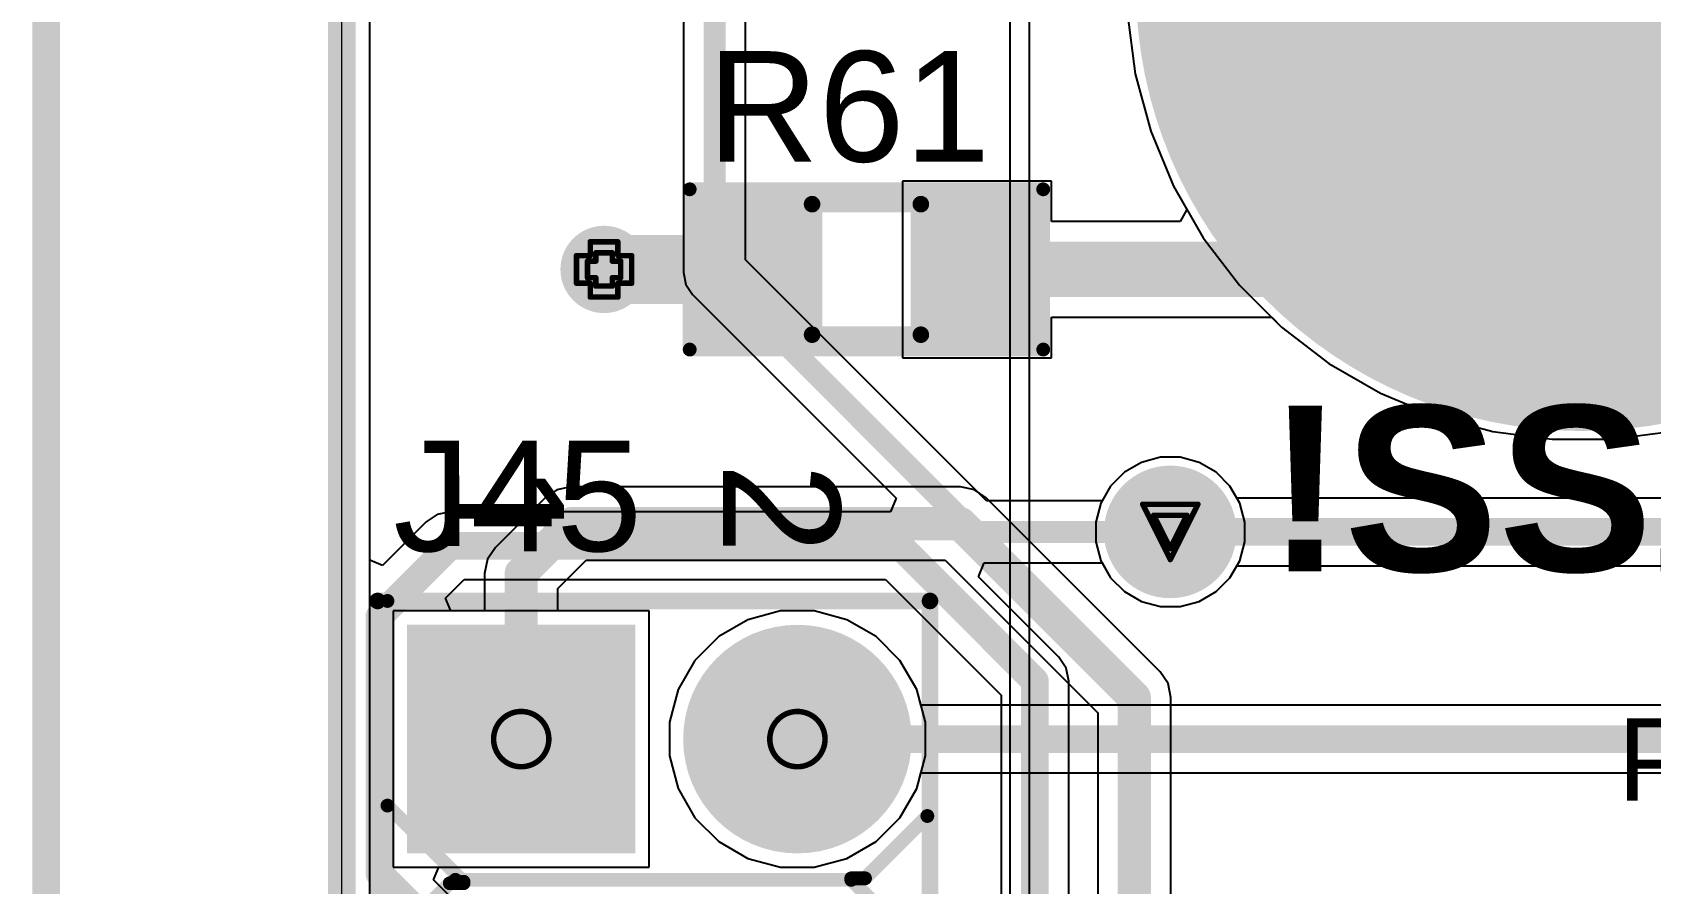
# Model space of a CAD drawing. Header units: inches. Extents: x -0.1 to 17.9, y -0.8 to 4.8.
# Drawn here: x -0.112 to 0.474, y 2.898 to 3.206 of the extents above; entities that cross this region are included whole.
import ezdxf

# ---------------------------------------------------------------- set-up
doc = ezdxf.new("R2010")
doc.units = ezdxf.units.IN
doc.header["$MEASUREMENT"] = 0
for name, color, linetype in [('Board Outline', 216, 'Continuous'), ('Bottom Layer 1', 5, 'Continuous'), ('Bottom Solder', 6, 'Continuous'), ('Dimension', 6, 'Continuous'), ('Drill Drawing', 1, 'Continuous'), ('GND+Signal', 16, 'Continuous'), ('Multi-Layer', 9, 'Continuous'), ('Pad Holes', 156, 'Continuous'), ('PWR+Signal', 76, 'Continuous'), ('Route Tool Path', 56, 'Continuous'), ('Top 3D Body', 56, 'Continuous'), ('Top Layer 1', 1, 'Continuous'), ('Top Overlay', 2, 'Continuous'), ('Top Paste', 8, 'Continuous'), ('Top Solder', 216, 'Continuous'), ('Top Value', 56, 'Continuous'), ('Via Holes', 16, 'Continuous')]:
    doc.layers.add(name, color=color, linetype=linetype)
doc.styles.add('Arial', font='', dxfattribs={"height": 0.2})
doc.styles.add('Arial_Bold', font='', dxfattribs={"height": 0.2})
doc.styles.get('Arial').set_extended_font_data('Arial')
doc.styles.get('Arial_Bold').set_extended_font_data('Arial', bold=True)

# ---------------------------------------------------------------- blocks, each defined once
blk = doc.blocks.new('T____P______TH_1_8___H_________0_92___55')
at = {"layer": 'Bottom Layer 1'}
h = blk.add_hatch(color=5, dxfattribs=at)
edge = h.paths.add_edge_path()
edge.add_arc((0, 0), 0.02, 0, 360)
at = {"layer": 'Bottom Solder'}
h = blk.add_hatch(color=6, dxfattribs=at)
edge = h.paths.add_edge_path()
edge.add_arc((0, 0), 0.024, 0, 360)
at = {"layer": 'GND+Signal'}
h = blk.add_hatch(color=16, dxfattribs=at)
edge = h.paths.add_edge_path()
edge.add_arc((0, 0), 0.02, 0, 360)
at = {"layer": 'Multi-Layer'}
h = blk.add_hatch(color=9, dxfattribs=at)
edge = h.paths.add_edge_path()
edge.add_arc((0, 0), 0.02, 0, 360)
at = {"layer": 'Pad Holes'}
h = blk.add_hatch(color=7, dxfattribs=at)
edge = h.paths.add_edge_path()
edge.add_arc((0, 0), 0.01, 0, 360)
at = {"layer": 'PWR+Signal'}
h = blk.add_hatch(color=76, dxfattribs=at)
edge = h.paths.add_edge_path()
edge.add_arc((0, 0), 0.02, 0, 360)
at = {"layer": 'Top Layer 1'}
h = blk.add_hatch(color=1, dxfattribs=at)
edge = h.paths.add_edge_path()
edge.add_arc((0, 0), 0.02, 0, 360)
at = {"layer": 'Top Solder'}
h = blk.add_hatch(color=216, dxfattribs=at)
edge = h.paths.add_edge_path()
edge.add_arc((0, 0), 0.024, 0, 360)
blk = doc.blocks.new('HDR_2_6_S_________2_54____57')
at = {"layer": 'Bottom Layer 1'}
h = blk.add_hatch(color=5, dxfattribs=at)
edge = h.paths.add_edge_path()
edge.add_arc((-0.25, 0.05), 0.03937, 0, 360)
blk.add_hatch(color=5, dxfattribs=at).paths.add_polyline_path([(-0.28937, -0.01063), (-0.21063, -0.01063), (-0.21063, -0.08937), (-0.28937, -0.08937)])
at = {"layer": 'Bottom Solder'}
h = blk.add_hatch(color=6, dxfattribs=at)
edge = h.paths.add_edge_path()
edge.add_arc((-0.25, 0.05), 0.04137, 0, 360)
blk.add_hatch(color=6, dxfattribs=at).paths.add_polyline_path([(-0.29137, -0.00863), (-0.20863, -0.00863), (-0.20863, -0.09137), (-0.29137, -0.09137)])
at = {"layer": 'GND+Signal'}
h = blk.add_hatch(color=16, dxfattribs=at)
edge = h.paths.add_edge_path()
edge.add_arc((-0.25, 0.05), 0.03937, 0, 360)
blk.add_hatch(color=16, dxfattribs=at).paths.add_polyline_path([(-0.28937, -0.01063), (-0.21063, -0.01063), (-0.21063, -0.08937), (-0.28937, -0.08937)])
at = {"layer": 'Multi-Layer'}
h = blk.add_hatch(color=9, dxfattribs=at)
edge = h.paths.add_edge_path()
edge.add_arc((-0.25, 0.05), 0.03937, 0, 360)
blk.add_hatch(color=9, dxfattribs=at).paths.add_polyline_path([(-0.28937, -0.01063), (-0.21063, -0.01063), (-0.21063, -0.08937), (-0.28937, -0.08937)])
at = {"layer": 'Pad Holes'}
h = blk.add_hatch(color=7, dxfattribs=at)
edge = h.paths.add_edge_path()
edge.add_arc((-0.25, 0.05), 0.02362, 0, 360)
h = blk.add_hatch(color=7, dxfattribs=at)
edge = h.paths.add_edge_path()
edge.add_arc((-0.25, -0.05), 0.02362, 0, 360)
at = {"layer": 'PWR+Signal'}
h = blk.add_hatch(color=76, dxfattribs=at)
edge = h.paths.add_edge_path()
edge.add_arc((-0.25, 0.05), 0.03937, 0, 360)
blk.add_hatch(color=76, dxfattribs=at).paths.add_polyline_path([(-0.28937, -0.01063), (-0.21063, -0.01063), (-0.21063, -0.08937), (-0.28937, -0.08937)])
at = {"layer": 'Top Layer 1'}
h = blk.add_hatch(color=1, dxfattribs=at)
edge = h.paths.add_edge_path()
edge.add_arc((-0.25, 0.05), 0.03937, 0, 360)
blk.add_hatch(color=1, dxfattribs=at).paths.add_polyline_path([(-0.28937, -0.01063), (-0.21063, -0.01063), (-0.21063, -0.08937), (-0.28937, -0.08937)])
at = {"layer": 'Top Solder'}
h = blk.add_hatch(color=216, dxfattribs=at)
edge = h.paths.add_edge_path()
edge.add_arc((-0.25, 0.05), 0.04137, 0, 360)
blk.add_hatch(color=216, dxfattribs=at).paths.add_polyline_path([(-0.29137, -0.00863), (-0.20863, -0.00863), (-0.20863, -0.09137), (-0.29137, -0.09137)])
at = {"layer": 'Top Overlay'}
for points in [[(-0.17803, 0.09842, 0.005, 0.005, 0), (-0.3, 0.09842, 0.005, 0.005, 0)], [(-0.3, -0.09842, 0.005, 0.005, 0), (-0.3, 0.09842, 0.005, 0.005, 0)], [(-0.1996, 0.07448, 0.005, 0.005, 0), (-0.22217, 0.09705, 0.005, 0.005, 0)], [(-0.19906, 0.06949, 0.005, 0.005, 0), (-0.1715, 0.09705, 0.005, 0.005, 0)], [(-0.1996, 0.06949, 0.005, 0.005, 0), (-0.1996, 0.07448, 0.005, 0.005, 0)], [(-0.19906, 0.06949, 0.005, 0.005, 0), (-0.1996, 0.06949, 0.005, 0.005, 0)], [(-0.19906, -0.07382, 0.005, 0.005, 0), (-0.19906, 0.06949, 0.005, 0.005, 0)], [(-0.22593, -0.09843, 0.005, 0.005, 0), (-0.19837, -0.07087, 0.005, 0.005, 0)], [(-0.19783, -0.07087, 0.005, 0.005, 0), (-0.19837, -0.07087, 0.005, 0.005, 0)], [(-0.19783, -0.07586, 0.005, 0.005, 0), (-0.19783, -0.07087, 0.005, 0.005, 0)], [(-0.17527, -0.09843, 0.005, 0.005, 0), (-0.19783, -0.07586, 0.005, 0.005, 0)], [(0.3, -0.09842, 0.005, 0.005, 0), (-0.3, -0.09842, 0.005, 0.005, 0)]]:
    blk.add_lwpolyline(points, format="xyseb", dxfattribs=at)
for points in [[(-0.30125, 0.09842, 0.0025, 0.0025, 1), (-0.29875, 0.09842, 0.0025, 0.0025, 1)], [(-0.30125, 0.09842, 0.0025, 0.0025, 1), (-0.29875, 0.09842, 0.0025, 0.0025, 1)], [(-0.22342, 0.09705, 0.0025, 0.0025, 1), (-0.22092, 0.09705, 0.0025, 0.0025, 1)], [(-0.20085, 0.07448, 0.0025, 0.0025, 1), (-0.19835, 0.07448, 0.0025, 0.0025, 1)], [(-0.20085, 0.07448, 0.0025, 0.0025, 1), (-0.19835, 0.07448, 0.0025, 0.0025, 1)], [(-0.20085, 0.06949, 0.0025, 0.0025, 1), (-0.19835, 0.06949, 0.0025, 0.0025, 1)], [(-0.20085, 0.06949, 0.0025, 0.0025, 1), (-0.19835, 0.06949, 0.0025, 0.0025, 1)], [(-0.20031, 0.06949, 0.0025, 0.0025, 1), (-0.19781, 0.06949, 0.0025, 0.0025, 1)], [(-0.20031, 0.06949, 0.0025, 0.0025, 1), (-0.19781, 0.06949, 0.0025, 0.0025, 1)], [(-0.20031, 0.06949, 0.0025, 0.0025, 1), (-0.19781, 0.06949, 0.0025, 0.0025, 1)], [(-0.19962, -0.07087, 0.0025, 0.0025, 1), (-0.19712, -0.07087, 0.0025, 0.0025, 1)], [(-0.19962, -0.07087, 0.0025, 0.0025, 1), (-0.19712, -0.07087, 0.0025, 0.0025, 1)], [(-0.19908, -0.07087, 0.0025, 0.0025, 1), (-0.19658, -0.07087, 0.0025, 0.0025, 1)], [(-0.19908, -0.07087, 0.0025, 0.0025, 1), (-0.19658, -0.07087, 0.0025, 0.0025, 1)], [(-0.20031, -0.07382, 0.0025, 0.0025, 1), (-0.19781, -0.07382, 0.0025, 0.0025, 1)], [(-0.19908, -0.07586, 0.0025, 0.0025, 1), (-0.19658, -0.07586, 0.0025, 0.0025, 1)], [(-0.19908, -0.07586, 0.0025, 0.0025, 1), (-0.19658, -0.07586, 0.0025, 0.0025, 1)], [(-0.30125, -0.09842, 0.0025, 0.0025, 1), (-0.29875, -0.09842, 0.0025, 0.0025, 1)], [(-0.30125, -0.09842, 0.0025, 0.0025, 1), (-0.29875, -0.09842, 0.0025, 0.0025, 1)], [(-0.22718, -0.09843, 0.0025, 0.0025, 1), (-0.22468, -0.09843, 0.0025, 0.0025, 1)]]:
    blk.add_lwpolyline(points, format="xyseb", close=True, dxfattribs=at)
blk = doc.blocks.new('R___0805_104')
at = {"layer": 'Top Layer 1'}
for points in [[(-0.06, 0.025), (-0.02, 0.025), (-0.02, -0.025), (-0.06, -0.025)], [(0.02, 0.025), (0.06, 0.025), (0.06, -0.025), (0.02, -0.025)]]:
    blk.add_hatch(color=1, dxfattribs=at).paths.add_polyline_path(points)
at = {"layer": 'Top Paste'}
for points in [[(-0.06, 0.025), (-0.02, 0.025), (-0.02, -0.025), (-0.06, -0.025)], [(0.02, 0.025), (0.06, 0.025), (0.06, -0.025), (0.02, -0.025)]]:
    blk.add_hatch(color=8, dxfattribs=at).paths.add_polyline_path(points)
at = {"layer": 'Top Solder'}
for points in [[(-0.064, 0.029), (-0.016, 0.029), (-0.016, -0.029), (-0.064, -0.029)], [(0.016, 0.029), (0.064, 0.029), (0.064, -0.029), (0.016, -0.029)]]:
    blk.add_hatch(color=216, dxfattribs=at).paths.add_polyline_path(points)
at = {"layer": 'Top Overlay'}
for points in [[(-0.064, 0.029, 0.005, 0.005, 0), (0.064, 0.029, 0.005, 0.005, 0)], [(-0.064, -0.029, 0.005, 0.005, 0), (-0.064, 0.029, 0.005, 0.005, 0)], [(0.064, -0.029, 0.005, 0.005, 0), (0.064, 0.029, 0.005, 0.005, 0)], [(-0.064, -0.029, 0.005, 0.005, 0), (0.064, -0.029, 0.005, 0.005, 0)]]:
    blk.add_lwpolyline(points, format="xyseb", dxfattribs=at)
for points in [[(-0.06525, 0.029, 0.0025, 0.0025, 1), (-0.06275, 0.029, 0.0025, 0.0025, 1)], [(-0.06525, 0.029, 0.0025, 0.0025, 1), (-0.06275, 0.029, 0.0025, 0.0025, 1)], [(0.06275, 0.029, 0.0025, 0.0025, 1), (0.06525, 0.029, 0.0025, 0.0025, 1)], [(0.06275, 0.029, 0.0025, 0.0025, 1), (0.06525, 0.029, 0.0025, 0.0025, 1)], [(-0.06525, -0.029, 0.0025, 0.0025, 1), (-0.06275, -0.029, 0.0025, 0.0025, 1)], [(-0.06525, -0.029, 0.0025, 0.0025, 1), (-0.06275, -0.029, 0.0025, 0.0025, 1)], [(0.06275, -0.029, 0.0025, 0.0025, 1), (0.06525, -0.029, 0.0025, 0.0025, 1)], [(0.06275, -0.029, 0.0025, 0.0025, 1), (0.06525, -0.029, 0.0025, 0.0025, 1)]]:
    blk.add_lwpolyline(points, format="xyseb", close=True, dxfattribs=at)
blk = doc.blocks.new('M4_M________H____108')
at = {"layer": 'Bottom Layer 1'}
h = blk.add_hatch(color=5, dxfattribs=at)
edge = h.paths.add_edge_path()
edge.add_arc((-5.6346, 3.001), 0.15748, 0, 360)
at = {"layer": 'Bottom Solder'}
h = blk.add_hatch(color=6, dxfattribs=at)
edge = h.paths.add_edge_path()
edge.add_arc((-5.6346, 3.001), 0.16148, 0, 360)
at = {"layer": 'GND+Signal'}
h = blk.add_hatch(color=16, dxfattribs=at)
edge = h.paths.add_edge_path()
edge.add_arc((-5.6346, 3.001), 0.15748, 0, 360)
at = {"layer": 'Multi-Layer'}
h = blk.add_hatch(color=9, dxfattribs=at)
edge = h.paths.add_edge_path()
edge.add_arc((-5.6346, 3.001), 0.15748, 0, 360)
at = {"layer": 'Pad Holes'}
h = blk.add_hatch(color=7, dxfattribs=at)
edge = h.paths.add_edge_path()
edge.add_arc((-5.6346, 3.001), 0.08858, 0, 360)
at = {"layer": 'PWR+Signal'}
h = blk.add_hatch(color=76, dxfattribs=at)
edge = h.paths.add_edge_path()
edge.add_arc((-5.6346, 3.001), 0.15748, 0, 360)
at = {"layer": 'Top Layer 1'}
h = blk.add_hatch(color=1, dxfattribs=at)
edge = h.paths.add_edge_path()
edge.add_arc((-5.6346, 3.001), 0.15748, 0, 360)
at = {"layer": 'Top Solder'}
h = blk.add_hatch(color=216, dxfattribs=at)
edge = h.paths.add_edge_path()
edge.add_arc((-5.6346, 3.001), 0.16148, 0, 360)

msp = doc.modelspace()

# ---------------------------------------------------------------- hatches: boundary and pattern name
at = {"layer": 'Bottom Layer 1'}
h = msp.add_hatch(color=5, dxfattribs=at)
edge = h.paths.add_edge_path()
edge.add_arc((0.095, 3.12), 0.01181, 0, 360)
at = {"layer": 'Bottom Solder'}
h = msp.add_hatch(color=6, dxfattribs=at)
edge = h.paths.add_edge_path()
edge.add_arc((0.095, 3.12), 0.01581, 0, 360)
at = {"layer": 'GND+Signal'}
h = msp.add_hatch(color=16, dxfattribs=at)
edge = h.paths.add_edge_path()
edge.add_arc((0.095, 3.12), 0.01181, 0, 360)
at = {"layer": 'Pad Holes'}
h = msp.add_hatch(color=7, dxfattribs=at)
edge = h.paths.add_edge_path()
edge.add_arc((0.17031, 3.14362), 0.0015, 0, 360)
h = msp.add_hatch(color=7, dxfattribs=at)
edge = h.paths.add_edge_path()
edge.add_arc((0.20969, 3.14362), 0.0015, 0, 360)
h = msp.add_hatch(color=7, dxfattribs=at)
edge = h.paths.add_edge_path()
edge.add_arc((0.17031, 3.09638), 0.0015, 0, 360)
h = msp.add_hatch(color=7, dxfattribs=at)
edge = h.paths.add_edge_path()
edge.add_arc((0.20969, 3.09638), 0.0015, 0, 360)
h = msp.add_hatch(color=7, dxfattribs=at)
edge = h.paths.add_edge_path()
edge.add_arc((0.013, 3), 0.0015, 0, 360)
h = msp.add_hatch(color=7, dxfattribs=at)
edge = h.paths.add_edge_path()
edge.add_arc((0.013, 3), 0.0015, 0, 360)
h = msp.add_hatch(color=7, dxfattribs=at)
edge = h.paths.add_edge_path()
edge.add_arc((0.213, 3), 0.0015, 0, 360)
h = msp.add_hatch(color=7, dxfattribs=at)
edge = h.paths.add_edge_path()
edge.add_arc((0.213, 3), 0.0015, 0, 360)
at = {"layer": 'PWR+Signal'}
h = msp.add_hatch(color=76, dxfattribs=at)
edge = h.paths.add_edge_path()
edge.add_arc((0.095, 3.12), 0.01181, 0, 360)
at = {"layer": 'Top 3D Body'}
h = msp.add_hatch(color=56, dxfattribs=at)
edge = h.paths.add_edge_path()
edge.add_arc((0.17031, 3.14362), 0.0015, 0, 360)
h = msp.add_hatch(color=56, dxfattribs=at)
edge = h.paths.add_edge_path()
edge.add_arc((0.20969, 3.14362), 0.0015, 0, 360)
h = msp.add_hatch(color=56, dxfattribs=at)
edge = h.paths.add_edge_path()
edge.add_arc((0.17031, 3.09638), 0.0015, 0, 360)
h = msp.add_hatch(color=56, dxfattribs=at)
edge = h.paths.add_edge_path()
edge.add_arc((0.20969, 3.09638), 0.0015, 0, 360)
h = msp.add_hatch(color=56, dxfattribs=at)
edge = h.paths.add_edge_path()
edge.add_arc((0.013, 3), 0.0015, 0, 360)
h = msp.add_hatch(color=56, dxfattribs=at)
edge = h.paths.add_edge_path()
edge.add_arc((0.013, 3), 0.0015, 0, 360)
h = msp.add_hatch(color=56, dxfattribs=at)
edge = h.paths.add_edge_path()
edge.add_arc((0.213, 3), 0.0015, 0, 360)
h = msp.add_hatch(color=56, dxfattribs=at)
edge = h.paths.add_edge_path()
edge.add_arc((0.213, 3), 0.0015, 0, 360)
at = {"layer": 'Top Layer 1'}
h = msp.add_hatch(color=1, dxfattribs=at)
edge = h.paths.add_edge_path()
edge.add_arc((0.095, 3.12), 0.01181, 0, 360)
at = {"layer": 'Top Solder'}
h = msp.add_hatch(color=216, dxfattribs=at)
edge = h.paths.add_edge_path()
edge.add_arc((0.095, 3.12), 0.01581, 0, 360)
at = {"layer": 'Via Holes'}
h = msp.add_hatch(color=7, dxfattribs=at)
edge = h.paths.add_edge_path()
edge.add_arc((0.095, 3.12), 0.00591, 0, 360)

# ---------------------------------------------------------------- linework, layer by layer
at = {"layer": 'Board Outline'}
msp.add_lwpolyline([(0, 0, 0.01, 0.01, 0), (0, 4.15, 0.01, 0.01, 0)], format="xyseb", dxfattribs=at)
at = {"layer": 'Bottom Layer 1'}
for p, q in [((0.0102, 0.0102), (0.0102, 4.1398)), ((0.28452, 3.21222), (0.28733, 3.19084)), ((0.28733, 3.19084), (0.29292, 3.17002)), ((0.29292, 3.17002), (0.30117, 3.1501)), ((0.30117, 3.1501), (0.31195, 3.13142)), ((0.31195, 3.13142), (0.32507, 3.11432)), ((0.32507, 3.11432), (0.34032, 3.09907)), ((0.34032, 3.09907), (0.35742, 3.08595)), ((0.35742, 3.08595), (0.3761, 3.07517)), ((0.3761, 3.07517), (0.39602, 3.06691)), ((0.39602, 3.06691), (0.41684, 3.06133)), ((0.41684, 3.06133), (0.43822, 3.05852)), ((0.45978, 3.05852), (0.48116, 3.06133)), ((0.43822, 3.05852), (0.45978, 3.05852)), ((0.28958, 3.05016), (0.28342, 3.04661)), ((0.29645, 3.052), (0.28958, 3.05016)), ((0.30356, 3.052), (0.29645, 3.052)), ((0.31042, 3.05016), (0.30356, 3.052)), ((0.31658, 3.04661), (0.31042, 3.05016)), ((0.2784, 3.04158), (0.27484, 3.03542)), ((0.28342, 3.04661), (0.2784, 3.04158)), ((0.32161, 3.04158), (0.31658, 3.04661)), ((0.32516, 3.03542), (0.32161, 3.04158)), ((0.27484, 3.03542), (0.273, 3.02855)), ((0.327, 3.02855), (0.32516, 3.03542)), ((0.273, 3.02855), (0.273, 3.02145)), ((0.327, 3.02145), (0.327, 3.02855)), ((0.273, 3.02145), (0.27484, 3.01458)), ((0.32516, 3.01458), (0.327, 3.02145)), ((0.27484, 3.01458), (0.2784, 3.00842)), ((0.32161, 3.00842), (0.32516, 3.01458)), ((0.2784, 3.00842), (0.28342, 3.00339)), ((0.31658, 3.00339), (0.32161, 3.00842)), ((0.28342, 3.00339), (0.28958, 2.99984)), ((0.31042, 2.99984), (0.31658, 3.00339)), ((0.11137, 2.99637), (0.01863, 2.99637)), ((0.01863, 2.99637), (0.01863, 2.90363)), ((0.11137, 2.90363), (0.11137, 2.99637)), ((0.1589, 2.99637), (0.1471, 2.99321)), ((0.17111, 2.99637), (0.1589, 2.99637)), ((0.1829, 2.99321), (0.17111, 2.99637)), ((0.28958, 2.99984), (0.29645, 2.998)), ((0.29645, 2.998), (0.30356, 2.998)), ((0.30356, 2.998), (0.31042, 2.99984)), ((0.1471, 2.99321), (0.13653, 2.98711)), ((0.19347, 2.98711), (0.1829, 2.99321)), ((0.13653, 2.98711), (0.1279, 2.97847)), ((0.20211, 2.97847), (0.19347, 2.98711)), ((0.1279, 2.97847), (0.12179, 2.9679)), ((0.20821, 2.9679), (0.20211, 2.97847)), ((0.12179, 2.9679), (0.11863, 2.9561)), ((0.20973, 2.96224), (0.20821, 2.9679)), ((0.519, 2.96224), (0.20973, 2.96224)), ((0.11863, 2.9561), (0.11863, 2.9439)), ((0.11863, 2.9439), (0.12179, 2.9321)), ((0.20821, 2.9321), (0.20973, 2.93776)), ((0.20973, 2.93776), (0.51393, 2.93776)), ((0.12179, 2.9321), (0.1279, 2.92153)), ((0.20211, 2.92153), (0.20821, 2.9321)), ((0.1279, 2.92153), (0.13653, 2.91289)), ((0.19347, 2.91289), (0.20211, 2.92153)), ((0.13653, 2.91289), (0.1471, 2.90679)), ((0.1829, 2.90679), (0.19347, 2.91289)), ((0.1471, 2.90679), (0.1589, 2.90363)), ((0.17111, 2.90363), (0.1829, 2.90679)), ((0.01863, 2.90363), (0.11137, 2.90363)), ((0.1589, 2.90363), (0.17111, 2.90363))]:
    msp.add_line(p, q, dxfattribs=at)
msp.add_lwpolyline([(0.165, 2.95, 0.01, 0.01, 0), (0.519, 2.95, 0.01, 0.01, 0)], format="xyseb", dxfattribs=at)
msp.add_lwpolyline([(0.1625, 2.95, 0.005, 0.005, 1), (0.1675, 2.95, 0.005, 0.005, 1)], format="xyseb", close=True, dxfattribs=at)
at = {"layer": 'Dimension'}
msp.add_lwpolyline([(-0.107, 2.36491, 0.01, 0.01, 0), (-0.107, 4.15, 0.01, 0.01, 0)], format="xyseb", dxfattribs=at)
at = {"layer": 'Drill Drawing'}
for points in [[(0.09, 3.125, 0.002, 0.002, 0), (0.09, 3.13, 0.002, 0.002, 0)], [(0.09, 3.13, 0.002, 0.002, 0), (0.1, 3.13, 0.002, 0.002, 0)], [(0.1, 3.125, 0.002, 0.002, 0), (0.1, 3.13, 0.002, 0.002, 0)], [(0.085, 3.115, 0.002, 0.002, 0), (0.085, 3.125, 0.002, 0.002, 0)], [(0.085, 3.125, 0.002, 0.002, 0), (0.09, 3.125, 0.002, 0.002, 0)], [(0.089, 3.117, 0.002, 0.002, 0), (0.089, 3.123, 0.002, 0.002, 0)], [(0.089, 3.123, 0.002, 0.002, 0), (0.092, 3.123, 0.002, 0.002, 0)], [(0.092, 3.123, 0.002, 0.002, 0), (0.092, 3.126, 0.002, 0.002, 0)], [(0.092, 3.126, 0.002, 0.002, 0), (0.098, 3.126, 0.002, 0.002, 0)], [(0.098, 3.123, 0.002, 0.002, 0), (0.098, 3.126, 0.002, 0.002, 0)], [(0.098, 3.123, 0.002, 0.002, 0), (0.101, 3.123, 0.002, 0.002, 0)], [(0.1, 3.125, 0.002, 0.002, 0), (0.105, 3.125, 0.002, 0.002, 0)], [(0.101, 3.117, 0.002, 0.002, 0), (0.101, 3.123, 0.002, 0.002, 0)], [(0.105, 3.115, 0.002, 0.002, 0), (0.105, 3.125, 0.002, 0.002, 0)], [(0.089, 3.117, 0.002, 0.002, 0), (0.092, 3.117, 0.002, 0.002, 0)], [(0.092, 3.114, 0.002, 0.002, 0), (0.092, 3.117, 0.002, 0.002, 0)], [(0.098, 3.117, 0.002, 0.002, 0), (0.101, 3.117, 0.002, 0.002, 0)], [(0.098, 3.114, 0.002, 0.002, 0), (0.098, 3.117, 0.002, 0.002, 0)], [(0.085, 3.115, 0.002, 0.002, 0), (0.09, 3.115, 0.002, 0.002, 0)], [(0.09, 3.11, 0.002, 0.002, 0), (0.09, 3.115, 0.002, 0.002, 0)], [(0.092, 3.114, 0.002, 0.002, 0), (0.098, 3.114, 0.002, 0.002, 0)], [(0.1, 3.115, 0.002, 0.002, 0), (0.105, 3.115, 0.002, 0.002, 0)], [(0.1, 3.11, 0.002, 0.002, 0), (0.1, 3.115, 0.002, 0.002, 0)], [(0.09, 3.11, 0.002, 0.002, 0), (0.1, 3.11, 0.002, 0.002, 0)], [(0.29, 3.035, 0.002, 0.002, 0), (0.31, 3.035, 0.002, 0.002, 0)], [(0.29, 3.035, 0.002, 0.002, 0), (0.3, 3.015, 0.002, 0.002, 0)], [(0.3, 3.015, 0.002, 0.002, 0), (0.31, 3.035, 0.002, 0.002, 0)], [(0.294, 3.031, 0.002, 0.002, 0), (0.306, 3.031, 0.002, 0.002, 0)], [(0.294, 3.031, 0.002, 0.002, 0), (0.3, 3.019, 0.002, 0.002, 0)], [(0.3, 3.019, 0.002, 0.002, 0), (0.306, 3.031, 0.002, 0.002, 0)]]:
    msp.add_lwpolyline(points, format="xyseb", dxfattribs=at)
for points in [[(0.0895, 3.13, 0.001, 0.001, 1), (0.0905, 3.13, 0.001, 0.001, 1)], [(0.0895, 3.13, 0.001, 0.001, 1), (0.0905, 3.13, 0.001, 0.001, 1)], [(0.0995, 3.13, 0.001, 0.001, 1), (0.1005, 3.13, 0.001, 0.001, 1)], [(0.0995, 3.13, 0.001, 0.001, 1), (0.1005, 3.13, 0.001, 0.001, 1)], [(0.0845, 3.125, 0.001, 0.001, 1), (0.0855, 3.125, 0.001, 0.001, 1)], [(0.0845, 3.125, 0.001, 0.001, 1), (0.0855, 3.125, 0.001, 0.001, 1)], [(0.0885, 3.123, 0.001, 0.001, 1), (0.0895, 3.123, 0.001, 0.001, 1)], [(0.0885, 3.123, 0.001, 0.001, 1), (0.0895, 3.123, 0.001, 0.001, 1)], [(0.0895, 3.125, 0.001, 0.001, 1), (0.0905, 3.125, 0.001, 0.001, 1)], [(0.0895, 3.125, 0.001, 0.001, 1), (0.0905, 3.125, 0.001, 0.001, 1)], [(0.0915, 3.126, 0.001, 0.001, 1), (0.0925, 3.126, 0.001, 0.001, 1)], [(0.0915, 3.126, 0.001, 0.001, 1), (0.0925, 3.126, 0.001, 0.001, 1)], [(0.0915, 3.123, 0.001, 0.001, 1), (0.0925, 3.123, 0.001, 0.001, 1)], [(0.0915, 3.123, 0.001, 0.001, 1), (0.0925, 3.123, 0.001, 0.001, 1)], [(0.0975, 3.126, 0.001, 0.001, 1), (0.0985, 3.126, 0.001, 0.001, 1)], [(0.0975, 3.126, 0.001, 0.001, 1), (0.0985, 3.126, 0.001, 0.001, 1)], [(0.0975, 3.123, 0.001, 0.001, 1), (0.0985, 3.123, 0.001, 0.001, 1)], [(0.0975, 3.123, 0.001, 0.001, 1), (0.0985, 3.123, 0.001, 0.001, 1)], [(0.0995, 3.125, 0.001, 0.001, 1), (0.1005, 3.125, 0.001, 0.001, 1)], [(0.0995, 3.125, 0.001, 0.001, 1), (0.1005, 3.125, 0.001, 0.001, 1)], [(0.1005, 3.123, 0.001, 0.001, 1), (0.1015, 3.123, 0.001, 0.001, 1)], [(0.1005, 3.123, 0.001, 0.001, 1), (0.1015, 3.123, 0.001, 0.001, 1)], [(0.1045, 3.125, 0.001, 0.001, 1), (0.1055, 3.125, 0.001, 0.001, 1)], [(0.1045, 3.125, 0.001, 0.001, 1), (0.1055, 3.125, 0.001, 0.001, 1)], [(0.0885, 3.117, 0.001, 0.001, 1), (0.0895, 3.117, 0.001, 0.001, 1)], [(0.0885, 3.117, 0.001, 0.001, 1), (0.0895, 3.117, 0.001, 0.001, 1)], [(0.0915, 3.117, 0.001, 0.001, 1), (0.0925, 3.117, 0.001, 0.001, 1)], [(0.0915, 3.117, 0.001, 0.001, 1), (0.0925, 3.117, 0.001, 0.001, 1)], [(0.0975, 3.117, 0.001, 0.001, 1), (0.0985, 3.117, 0.001, 0.001, 1)], [(0.0975, 3.117, 0.001, 0.001, 1), (0.0985, 3.117, 0.001, 0.001, 1)], [(0.1005, 3.117, 0.001, 0.001, 1), (0.1015, 3.117, 0.001, 0.001, 1)], [(0.1005, 3.117, 0.001, 0.001, 1), (0.1015, 3.117, 0.001, 0.001, 1)], [(0.0845, 3.115, 0.001, 0.001, 1), (0.0855, 3.115, 0.001, 0.001, 1)], [(0.0845, 3.115, 0.001, 0.001, 1), (0.0855, 3.115, 0.001, 0.001, 1)], [(0.0895, 3.115, 0.001, 0.001, 1), (0.0905, 3.115, 0.001, 0.001, 1)], [(0.0895, 3.115, 0.001, 0.001, 1), (0.0905, 3.115, 0.001, 0.001, 1)], [(0.0915, 3.114, 0.001, 0.001, 1), (0.0925, 3.114, 0.001, 0.001, 1)], [(0.0915, 3.114, 0.001, 0.001, 1), (0.0925, 3.114, 0.001, 0.001, 1)], [(0.0975, 3.114, 0.001, 0.001, 1), (0.0985, 3.114, 0.001, 0.001, 1)], [(0.0975, 3.114, 0.001, 0.001, 1), (0.0985, 3.114, 0.001, 0.001, 1)], [(0.0995, 3.115, 0.001, 0.001, 1), (0.1005, 3.115, 0.001, 0.001, 1)], [(0.0995, 3.115, 0.001, 0.001, 1), (0.1005, 3.115, 0.001, 0.001, 1)], [(0.1045, 3.115, 0.001, 0.001, 1), (0.1055, 3.115, 0.001, 0.001, 1)], [(0.1045, 3.115, 0.001, 0.001, 1), (0.1055, 3.115, 0.001, 0.001, 1)], [(0.0895, 3.11, 0.001, 0.001, 1), (0.0905, 3.11, 0.001, 0.001, 1)], [(0.0895, 3.11, 0.001, 0.001, 1), (0.0905, 3.11, 0.001, 0.001, 1)], [(0.0995, 3.11, 0.001, 0.001, 1), (0.1005, 3.11, 0.001, 0.001, 1)], [(0.0995, 3.11, 0.001, 0.001, 1), (0.1005, 3.11, 0.001, 0.001, 1)], [(0.2895, 3.035, 0.001, 0.001, 1), (0.2905, 3.035, 0.001, 0.001, 1)], [(0.2895, 3.035, 0.001, 0.001, 1), (0.2905, 3.035, 0.001, 0.001, 1)], [(0.3095, 3.035, 0.001, 0.001, 1), (0.3105, 3.035, 0.001, 0.001, 1)], [(0.3095, 3.035, 0.001, 0.001, 1), (0.3105, 3.035, 0.001, 0.001, 1)], [(0.2935, 3.031, 0.001, 0.001, 1), (0.2945, 3.031, 0.001, 0.001, 1)], [(0.2935, 3.031, 0.001, 0.001, 1), (0.2945, 3.031, 0.001, 0.001, 1)], [(0.3055, 3.031, 0.001, 0.001, 1), (0.3065, 3.031, 0.001, 0.001, 1)], [(0.3055, 3.031, 0.001, 0.001, 1), (0.3065, 3.031, 0.001, 0.001, 1)], [(0.2995, 3.019, 0.001, 0.001, 1), (0.3005, 3.019, 0.001, 0.001, 1)], [(0.2995, 3.019, 0.001, 0.001, 1), (0.3005, 3.019, 0.001, 0.001, 1)], [(0.2995, 3.015, 0.001, 0.001, 1), (0.3005, 3.015, 0.001, 0.001, 1)], [(0.2995, 3.015, 0.001, 0.001, 1), (0.3005, 3.015, 0.001, 0.001, 1)], [(0.075, 2.95, 0.002, 0.002, 1), (0.055, 2.95, 0.002, 0.002, 1)], [(0.175, 2.95, 0.002, 0.002, 1), (0.155, 2.95, 0.002, 0.002, 1)], [(0.0545, 2.95, 0.001, 0.001, 1), (0.0555, 2.95, 0.001, 0.001, 1)], [(0.0745, 2.95, 0.001, 0.001, 1), (0.0755, 2.95, 0.001, 0.001, 1)], [(0.1545, 2.95, 0.001, 0.001, 1), (0.1555, 2.95, 0.001, 0.001, 1)], [(0.1745, 2.95, 0.001, 0.001, 1), (0.1755, 2.95, 0.001, 0.001, 1)]]:
    msp.add_lwpolyline(points, format="xyseb", close=True, dxfattribs=at)
at = {"layer": 'GND+Signal'}
for p, q in [((0.0102, 3.01474), (0.0102, 4.1398)), ((0.12379, 3.22592), (0.12379, 3.11887)), ((0.14622, 3.12351), (0.14622, 3.22592)), ((0.28452, 3.21222), (0.28733, 3.19084)), ((0.28733, 3.19084), (0.29292, 3.17002)), ((0.29292, 3.17002), (0.30117, 3.1501)), ((0.30117, 3.1501), (0.31195, 3.13142)), ((0.31195, 3.13142), (0.32507, 3.11432)), ((0.23352, 3.03622), (0.14622, 3.12351)), ((0.12379, 3.11887), (0.12379, 3.11887)), ((0.12379, 3.11887), (0.12464, 3.11458)), ((0.12464, 3.11458), (0.12707, 3.11094)), ((0.32507, 3.11432), (0.34032, 3.09907)), ((0.12707, 3.11094), (0.20077, 3.03724)), ((0.34032, 3.09907), (0.35742, 3.08595)), ((0.35742, 3.08595), (0.3761, 3.07517)), ((0.3761, 3.07517), (0.39602, 3.06691)), ((0.39602, 3.06691), (0.41684, 3.06133)), ((0.41684, 3.06133), (0.43822, 3.05852)), ((0.45978, 3.05852), (0.48116, 3.06133)), ((0.43822, 3.05852), (0.45978, 3.05852)), ((0.28958, 3.05016), (0.28342, 3.04661)), ((0.29645, 3.052), (0.28958, 3.05016)), ((0.30356, 3.052), (0.29645, 3.052)), ((0.31042, 3.05016), (0.30356, 3.052)), ((0.31658, 3.04661), (0.31042, 3.05016)), ((0.2784, 3.04158), (0.2753, 3.03622)), ((0.28342, 3.04661), (0.2784, 3.04158)), ((0.32161, 3.04158), (0.31658, 3.04661)), ((0.32516, 3.03542), (0.32161, 3.04158)), ((0.20077, 3.03724), (0.1987, 3.03224)), ((0.2753, 3.03622), (0.23352, 3.03622)), ((0.327, 3.02855), (0.32516, 3.03542)), ((0.03461, 3.0313), (0.03064, 3.02865)), ((0.03929, 3.03224), (0.03461, 3.0313)), ((0.1987, 3.03224), (0.03929, 3.03224)), ((0.03064, 3.02865), (0.01481, 3.01283)), ((0.327, 3.02145), (0.327, 3.02855)), ((0.32516, 3.01458), (0.327, 3.02145)), ((0.01481, 3.01283), (0.0102, 3.01474)), ((0.23052, 3.00878), (0.23259, 3.01378)), ((0.23259, 3.01378), (0.2753, 3.01378)), ((0.2753, 3.01378), (0.2784, 3.00842)), ((0.32161, 3.00842), (0.32516, 3.01458)), ((0.03758, 3.00099), (0.04436, 3.00776)), ((0.04436, 3.00776), (0.19693, 3.00776)), ((0.19693, 3.00776), (0.23876, 2.96593)), ((0.25965, 2.97965), (0.23052, 3.00878)), ((0.2784, 3.00842), (0.28342, 3.00339)), ((0.31658, 3.00339), (0.32161, 3.00842)), ((0.0395, 2.99637), (0.03758, 3.00099)), ((0.28342, 3.00339), (0.28958, 2.99984)), ((0.31042, 2.99984), (0.31658, 3.00339)), ((0.11137, 2.99637), (0.0395, 2.99637)), ((0.11137, 2.90363), (0.11137, 2.99637)), ((0.1589, 2.99637), (0.1471, 2.99321)), ((0.17111, 2.99637), (0.1589, 2.99637)), ((0.1829, 2.99321), (0.17111, 2.99637)), ((0.28958, 2.99984), (0.29645, 2.998)), ((0.29645, 2.998), (0.30356, 2.998)), ((0.30356, 2.998), (0.31042, 2.99984)), ((0.1471, 2.99321), (0.13653, 2.98711)), ((0.19347, 2.98711), (0.1829, 2.99321)), ((0.13653, 2.98711), (0.1279, 2.97847)), ((0.20211, 2.97847), (0.19347, 2.98711)), ((0.1279, 2.97847), (0.12179, 2.9679)), ((0.20821, 2.9679), (0.20211, 2.97847)), ((0.2623, 2.97568), (0.25965, 2.97965)), ((0.26324, 2.971), (0.2623, 2.97568)), ((0.26324, 2.79737), (0.26324, 2.971)), ((0.12179, 2.9679), (0.11863, 2.9561)), ((0.21137, 2.9561), (0.20821, 2.9679)), ((0.23876, 2.96593), (0.23876, 2.79737)), ((0.11863, 2.9561), (0.11863, 2.9439)), ((0.21137, 2.9439), (0.21137, 2.9561)), ((0.11863, 2.9439), (0.12179, 2.9321)), ((0.20821, 2.9321), (0.21137, 2.9439)), ((0.12179, 2.9321), (0.1279, 2.92153)), ((0.20211, 2.92153), (0.20821, 2.9321)), ((0.1279, 2.92153), (0.13653, 2.91289)), ((0.19347, 2.91289), (0.20211, 2.92153)), ((0.13653, 2.91289), (0.1471, 2.90679)), ((0.1829, 2.90679), (0.19347, 2.91289)), ((0.1471, 2.90679), (0.1589, 2.90363)), ((0.17111, 2.90363), (0.1829, 2.90679)), ((0.03329, 2.89901), (0.03521, 2.90363)), ((0.03521, 2.90363), (0.11137, 2.90363)), ((0.1589, 2.90363), (0.17111, 2.90363)), ((0.04203, 2.89028), (0.03329, 2.89901))]:
    msp.add_line(p, q, dxfattribs=at)
for points in [[(0.135, 3.11887, 0.008, 0.008, 0), (0.135, 3.275, 0.008, 0.008, 0)], [(0.135, 3.11887, 0.008, 0.008, 0), (0.22887, 3.025, 0.008, 0.008, 0)], [(0.01363, 2.99434, 0.01, 0.01, 0), (0.03929, 3.02, 0.01, 0.01, 0)], [(0.03929, 3.02, 0.01, 0.01, 0), (0.202, 3.02, 0.01, 0.01, 0)], [(0.202, 3.02, 0.01, 0.01, 0), (0.251, 2.971, 0.01, 0.01, 0)], [(0.22887, 3.025, 0.008, 0.008, 0), (0.3, 3.025, 0.008, 0.008, 0)], [(0.01363, 2.90137, 0.01, 0.01, 0), (0.01363, 2.99434, 0.01, 0.01, 0)], [(0.251, 2.783, 0.01, 0.01, 0), (0.251, 2.971, 0.01, 0.01, 0)], [(0.01363, 2.90137, 0.01, 0.01, 0), (0.065, 2.85, 0.01, 0.01, 0)]]:
    msp.add_lwpolyline(points, format="xyseb", dxfattribs=at)
for points in [[(0.133, 3.11887, 0.004, 0.004, 1), (0.137, 3.11887, 0.004, 0.004, 1)], [(0.133, 3.11887, 0.004, 0.004, 1), (0.137, 3.11887, 0.004, 0.004, 1)], [(0.03679, 3.02, 0.005, 0.005, 1), (0.04179, 3.02, 0.005, 0.005, 1)], [(0.03679, 3.02, 0.005, 0.005, 1), (0.04179, 3.02, 0.005, 0.005, 1)], [(0.1995, 3.02, 0.005, 0.005, 1), (0.2045, 3.02, 0.005, 0.005, 1)], [(0.1995, 3.02, 0.005, 0.005, 1), (0.2045, 3.02, 0.005, 0.005, 1)], [(0.22687, 3.025, 0.004, 0.004, 1), (0.23087, 3.025, 0.004, 0.004, 1)], [(0.22687, 3.025, 0.004, 0.004, 1), (0.23087, 3.025, 0.004, 0.004, 1)], [(0.298, 3.025, 0.004, 0.004, 1), (0.302, 3.025, 0.004, 0.004, 1)], [(0.01113, 2.99434, 0.005, 0.005, 1), (0.01613, 2.99434, 0.005, 0.005, 1)], [(0.01113, 2.99434, 0.005, 0.005, 1), (0.01613, 2.99434, 0.005, 0.005, 1)], [(0.2485, 2.971, 0.005, 0.005, 1), (0.2535, 2.971, 0.005, 0.005, 1)], [(0.2485, 2.971, 0.005, 0.005, 1), (0.2535, 2.971, 0.005, 0.005, 1)], [(0.01113, 2.90137, 0.005, 0.005, 1), (0.01613, 2.90137, 0.005, 0.005, 1)], [(0.01113, 2.90137, 0.005, 0.005, 1), (0.01613, 2.90137, 0.005, 0.005, 1)]]:
    msp.add_lwpolyline(points, format="xyseb", close=True, dxfattribs=at)
at = {"layer": 'PWR+Signal'}
for p, q in [((0.0102, 0.0102), (0.0102, 4.1398)), ((0.24186, 3.545), (0.24186, 2.80181)), ((0.249, 2.80181), (0.249, 3.545)), ((0.28452, 3.21222), (0.28733, 3.19084)), ((0.28733, 3.19084), (0.29292, 3.17002)), ((0.29292, 3.17002), (0.30117, 3.1501)), ((0.30117, 3.1501), (0.31195, 3.13142)), ((0.31195, 3.13142), (0.32507, 3.11432)), ((0.32507, 3.11432), (0.34032, 3.09907)), ((0.34032, 3.09907), (0.35742, 3.08595)), ((0.35742, 3.08595), (0.3761, 3.07517)), ((0.3761, 3.07517), (0.39602, 3.06691)), ((0.39602, 3.06691), (0.41684, 3.06133)), ((0.41684, 3.06133), (0.43822, 3.05852)), ((0.45978, 3.05852), (0.48116, 3.06133)), ((0.43822, 3.05852), (0.45978, 3.05852)), ((0.28958, 3.05016), (0.28342, 3.04661)), ((0.29645, 3.052), (0.28958, 3.05016)), ((0.30356, 3.052), (0.29645, 3.052)), ((0.31042, 3.05016), (0.30356, 3.052)), ((0.31658, 3.04661), (0.31042, 3.05016)), ((0.2784, 3.04158), (0.27484, 3.03542)), ((0.28342, 3.04661), (0.2784, 3.04158)), ((0.32161, 3.04158), (0.31658, 3.04661)), ((0.32516, 3.03542), (0.32161, 3.04158)), ((0.27484, 3.03542), (0.273, 3.02855)), ((0.327, 3.02855), (0.32516, 3.03542)), ((0.273, 3.02855), (0.273, 3.02145)), ((0.327, 3.02145), (0.327, 3.02855)), ((0.273, 3.02145), (0.27484, 3.01458)), ((0.32516, 3.01458), (0.327, 3.02145)), ((0.27484, 3.01458), (0.2784, 3.00842)), ((0.32161, 3.00842), (0.32516, 3.01458)), ((0.2784, 3.00842), (0.28342, 3.00339)), ((0.31658, 3.00339), (0.32161, 3.00842)), ((0.28342, 3.00339), (0.28958, 2.99984)), ((0.31042, 2.99984), (0.31658, 3.00339)), ((0.11137, 2.99637), (0.01863, 2.99637)), ((0.01863, 2.99637), (0.01863, 2.90363)), ((0.11137, 2.90363), (0.11137, 2.99637)), ((0.1589, 2.99637), (0.1471, 2.99321)), ((0.17111, 2.99637), (0.1589, 2.99637)), ((0.1829, 2.99321), (0.17111, 2.99637)), ((0.28958, 2.99984), (0.29645, 2.998)), ((0.29645, 2.998), (0.30356, 2.998)), ((0.30356, 2.998), (0.31042, 2.99984)), ((0.1471, 2.99321), (0.13653, 2.98711)), ((0.19347, 2.98711), (0.1829, 2.99321)), ((0.13653, 2.98711), (0.1279, 2.97847)), ((0.20211, 2.97847), (0.19347, 2.98711)), ((0.1279, 2.97847), (0.12179, 2.9679)), ((0.20821, 2.9679), (0.20211, 2.97847)), ((0.12179, 2.9679), (0.11863, 2.9561)), ((0.21137, 2.9561), (0.20821, 2.9679)), ((0.11863, 2.9561), (0.11863, 2.9439)), ((0.21137, 2.9439), (0.21137, 2.9561)), ((0.11863, 2.9439), (0.12179, 2.9321)), ((0.20821, 2.9321), (0.21137, 2.9439)), ((0.12179, 2.9321), (0.1279, 2.92153)), ((0.20211, 2.92153), (0.20821, 2.9321)), ((0.1279, 2.92153), (0.13653, 2.91289)), ((0.19347, 2.91289), (0.20211, 2.92153)), ((0.13653, 2.91289), (0.1471, 2.90679)), ((0.1829, 2.90679), (0.19347, 2.91289)), ((0.1471, 2.90679), (0.1589, 2.90363)), ((0.17111, 2.90363), (0.1829, 2.90679)), ((0.01863, 2.90363), (0.11137, 2.90363)), ((0.1589, 2.90363), (0.17111, 2.90363))]:
    msp.add_line(p, q, dxfattribs=at)
at = {"layer": 'Route Tool Path'}
msp.add_lwpolyline([(0, 0, 0.0005, 0.0005, 0), (0, 4.15, 0.0005, 0.0005, 0)], format="xyseb", dxfattribs=at)
at = {"layer": 'Top 3D Body'}
for points in [[(0.17031, 3.14362, 0.006, 0.006, 0), (0.20969, 3.14362, 0.006, 0.006, 0)], [(0.17031, 3.09638, 0.006, 0.006, 0), (0.20969, 3.09638, 0.006, 0.006, 0)], [(0.013, 3, 0.006, 0.006, 0), (0.213, 3, 0.006, 0.006, 0)], [(0.013, 2.4, 0.006, 0.006, 0), (0.013, 3, 0.006, 0.006, 0)], [(0.213, 2.4, 0.006, 0.006, 0), (0.213, 3, 0.006, 0.006, 0)]]:
    msp.add_lwpolyline(points, format="xyseb", dxfattribs=at)
for points in [[(0.16881, 3.14362, 0.003, 0.003, 1), (0.17181, 3.14362, 0.003, 0.003, 1)], [(0.20819, 3.14362, 0.003, 0.003, 1), (0.21119, 3.14362, 0.003, 0.003, 1)], [(0.16881, 3.09638, 0.003, 0.003, 1), (0.17181, 3.09638, 0.003, 0.003, 1)], [(0.20819, 3.09638, 0.003, 0.003, 1), (0.21119, 3.09638, 0.003, 0.003, 1)], [(0.0115, 3, 0.003, 0.003, 1), (0.0145, 3, 0.003, 0.003, 1)], [(0.0115, 3, 0.003, 0.003, 1), (0.0145, 3, 0.003, 0.003, 1)], [(0.2115, 3, 0.003, 0.003, 1), (0.2145, 3, 0.003, 0.003, 1)], [(0.2115, 3, 0.003, 0.003, 1), (0.2145, 3, 0.003, 0.003, 1)]]:
    msp.add_lwpolyline(points, format="xyseb", close=True, dxfattribs=at)
at = {"layer": 'Top Layer 1'}
for p, q in [((0.0102, 2.61903), (0.0102, 4.1398)), ((0.28452, 3.21222), (0.28733, 3.19084)), ((0.28733, 3.19084), (0.29292, 3.17002)), ((0.29292, 3.17002), (0.30117, 3.1501)), ((0.257, 3.152), (0.203, 3.152)), ((0.203, 3.152), (0.203, 3.088)), ((0.257, 3.13733), (0.257, 3.152)), ((0.30117, 3.1501), (0.30604, 3.14166)), ((0.30604, 3.14166), (0.30354, 3.13733)), ((0.30354, 3.13733), (0.257, 3.13733)), ((0.257, 3.088), (0.257, 3.10267)), ((0.257, 3.10267), (0.33672, 3.10267)), ((0.33672, 3.10267), (0.34032, 3.09907)), ((0.34032, 3.09907), (0.35742, 3.08595)), ((0.203, 3.088), (0.257, 3.088)), ((0.35742, 3.08595), (0.3761, 3.07517)), ((0.3761, 3.07517), (0.39602, 3.06691)), ((0.39602, 3.06691), (0.41684, 3.06133)), ((0.41684, 3.06133), (0.43822, 3.05852)), ((0.45978, 3.05852), (0.48116, 3.06133)), ((0.43822, 3.05852), (0.45978, 3.05852)), ((0.28958, 3.05016), (0.28342, 3.04661)), ((0.29645, 3.052), (0.28958, 3.05016)), ((0.30356, 3.052), (0.29645, 3.052)), ((0.31042, 3.05016), (0.30356, 3.052)), ((0.31658, 3.04661), (0.31042, 3.05016)), ((0.083, 3.04125), (0.07793, 3.04025)), ((0.224, 3.04125), (0.083, 3.04125)), ((0.22907, 3.04025), (0.224, 3.04125)), ((0.2784, 3.04158), (0.27484, 3.03542)), ((0.28342, 3.04661), (0.2784, 3.04158)), ((0.32161, 3.04158), (0.31658, 3.04661)), ((0.32411, 3.03724), (0.32161, 3.04158)), ((0.07363, 3.03737), (0.05563, 3.01937)), ((0.07793, 3.04025), (0.07363, 3.03737)), ((0.23337, 3.03737), (0.22907, 3.04025)), ((0.29637, 2.97437), (0.23337, 3.03737)), ((0.27484, 3.03542), (0.273, 3.02855)), ((0.755, 3.03724), (0.32411, 3.03724)), ((0.273, 3.02855), (0.273, 3.02145)), ((0.05563, 3.01937), (0.05276, 3.01507)), ((0.273, 3.02145), (0.27484, 3.01458)), ((0.05276, 3.01507), (0.05175, 3.01)), ((0.07826, 3.00451), (0.08849, 3.01475)), ((0.08849, 3.01475), (0.21851, 3.01475)), ((0.21851, 3.01475), (0.27375, 2.95951)), ((0.27484, 3.01458), (0.2784, 3.00842)), ((0.32161, 3.00842), (0.32411, 3.01276)), ((0.32411, 3.01276), (0.74993, 3.01276)), ((0.05175, 3.01), (0.05175, 2.99637)), ((0.2784, 3.00842), (0.28342, 3.00339)), ((0.31658, 3.00339), (0.32161, 3.00842)), ((0.07826, 2.99637), (0.07826, 3.00451)), ((0.28342, 3.00339), (0.28958, 2.99984)), ((0.31042, 2.99984), (0.31658, 3.00339)), ((0.05175, 2.99637), (0.01863, 2.99637)), ((0.01863, 2.99637), (0.01863, 2.90363)), ((0.11137, 2.99637), (0.07826, 2.99637)), ((0.11137, 2.90363), (0.11137, 2.99637)), ((0.1589, 2.99637), (0.1471, 2.99321)), ((0.17111, 2.99637), (0.1589, 2.99637)), ((0.1829, 2.99321), (0.17111, 2.99637)), ((0.28958, 2.99984), (0.29645, 2.998)), ((0.29645, 2.998), (0.30356, 2.998)), ((0.30356, 2.998), (0.31042, 2.99984)), ((0.1471, 2.99321), (0.13653, 2.98711)), ((0.19347, 2.98711), (0.1829, 2.99321)), ((0.13653, 2.98711), (0.1279, 2.97847)), ((0.20211, 2.97847), (0.19347, 2.98711)), ((0.1279, 2.97847), (0.12179, 2.9679)), ((0.20821, 2.9679), (0.20211, 2.97847)), ((0.29925, 2.97007), (0.29637, 2.97437)), ((0.12179, 2.9679), (0.11863, 2.9561)), ((0.21137, 2.9561), (0.20821, 2.9679)), ((0.30025, 2.965), (0.29925, 2.97007)), ((0.30025, 2.35249), (0.30025, 2.965)), ((0.27375, 2.95951), (0.27375, 2.79031)), ((0.11863, 2.9561), (0.11863, 2.9439)), ((0.21137, 2.9439), (0.21137, 2.9561)), ((0.11863, 2.9439), (0.12179, 2.9321)), ((0.20821, 2.9321), (0.21137, 2.9439)), ((0.12179, 2.9321), (0.1279, 2.92153)), ((0.20211, 2.92153), (0.20821, 2.9321)), ((0.1279, 2.92153), (0.13653, 2.91289)), ((0.19347, 2.91289), (0.20211, 2.92153)), ((0.13653, 2.91289), (0.1471, 2.90679)), ((0.1829, 2.90679), (0.19347, 2.91289)), ((0.1471, 2.90679), (0.1589, 2.90363)), ((0.17111, 2.90363), (0.1829, 2.90679)), ((0.01863, 2.90363), (0.11137, 2.90363)), ((0.1589, 2.90363), (0.17111, 2.90363))]:
    msp.add_line(p, q, dxfattribs=at)
for points in [[(0.346, 3.12, 0.02, 0.02, 0), (0.449, 3.223, 0.02, 0.02, 0)], [(0.095, 3.12, 0.025, 0.025, 0), (0.15, 3.12, 0.025, 0.025, 0)], [(0.23, 3.12, 0.02, 0.02, 0), (0.346, 3.12, 0.02, 0.02, 0)], [(0.065, 3.01, 0.012, 0.012, 0), (0.083, 3.028, 0.012, 0.012, 0)], [(0.083, 3.028, 0.012, 0.012, 0), (0.224, 3.028, 0.012, 0.012, 0)], [(0.224, 3.028, 0.012, 0.012, 0), (0.287, 2.965, 0.012, 0.012, 0)], [(0.3, 3.025, 0.01, 0.01, 0), (0.755, 3.025, 0.01, 0.01, 0)], [(0.065, 2.95, 0.012, 0.012, 0), (0.065, 3.01, 0.012, 0.012, 0)], [(0.287, 2.347, 0.012, 0.012, 0), (0.287, 2.965, 0.012, 0.012, 0)]]:
    msp.add_lwpolyline(points, format="xyseb", dxfattribs=at)
for points in [[(0.08875, 3.12, 0.0125, 0.0125, 1), (0.10125, 3.12, 0.0125, 0.0125, 1)], [(0.14375, 3.12, 0.0125, 0.0125, 1), (0.15625, 3.12, 0.0125, 0.0125, 1)], [(0.225, 3.12, 0.01, 0.01, 1), (0.235, 3.12, 0.01, 0.01, 1)], [(0.341, 3.12, 0.01, 0.01, 1), (0.351, 3.12, 0.01, 0.01, 1)], [(0.341, 3.12, 0.01, 0.01, 1), (0.351, 3.12, 0.01, 0.01, 1)], [(0.08, 3.028, 0.006, 0.006, 1), (0.086, 3.028, 0.006, 0.006, 1)], [(0.08, 3.028, 0.006, 0.006, 1), (0.086, 3.028, 0.006, 0.006, 1)], [(0.221, 3.028, 0.006, 0.006, 1), (0.227, 3.028, 0.006, 0.006, 1)], [(0.221, 3.028, 0.006, 0.006, 1), (0.227, 3.028, 0.006, 0.006, 1)], [(0.2975, 3.025, 0.005, 0.005, 1), (0.3025, 3.025, 0.005, 0.005, 1)], [(0.062, 3.01, 0.006, 0.006, 1), (0.068, 3.01, 0.006, 0.006, 1)], [(0.062, 3.01, 0.006, 0.006, 1), (0.068, 3.01, 0.006, 0.006, 1)], [(0.284, 2.965, 0.006, 0.006, 1), (0.29, 2.965, 0.006, 0.006, 1)], [(0.284, 2.965, 0.006, 0.006, 1), (0.29, 2.965, 0.006, 0.006, 1)], [(0.062, 2.95, 0.006, 0.006, 1), (0.068, 2.95, 0.006, 0.006, 1)]]:
    msp.add_lwpolyline(points, format="xyseb", close=True, dxfattribs=at)
at = {"layer": 'Top Value'}
msp.add_lwpolyline([(0, 0, 0.0005, 0.0005, 0), (0, 4.15, 0.0005, 0.0005, 0)], format="xyseb", dxfattribs=at)

# ---------------------------------------------------------------- block references
for name, p in [('M4_M________H____108', (6.0836, 0.222)), ('R___0805_104', (0.19, 3.12)), ('T____P______TH_1_8___H_________0_92___55', (0.3, 3.025))]:
    msp.add_blockref(name, p)
at = {"rotation": 270}
msp.add_blockref('HDR_2_6_S_________2_54____57', (0.115, 2.7), dxfattribs=at)

# ---------------------------------------------------------------- texts
at = {"layer": 'Top 3D Body', "style": 'Arial'}
for s, p in [('2', (0.138, 3.05)), ('1', (0.038, 3.05))]:
    msp.add_text(s, height=0.0425, rotation=270, dxfattribs=at).set_placement(p)
msp.add_text('PIC_RE3', height=0.02975, dxfattribs=at).set_placement((0.46193, 2.92775))
at = {"layer": 'Top Overlay'}
for s, height, style, p in [('R61', 0.04, 'Arial', (0.13235, 3.15901)), ('!SS2', 0.06, 'Arial_Bold', (0.335, 3.0107)), ('J45', 0.04, 'Arial', (0.01868, 3.01801))]:
    msp.add_text(s, height=height, dxfattribs=dict(at, style=style)).set_placement(p)

doc.saveas('drawing.dxf')
